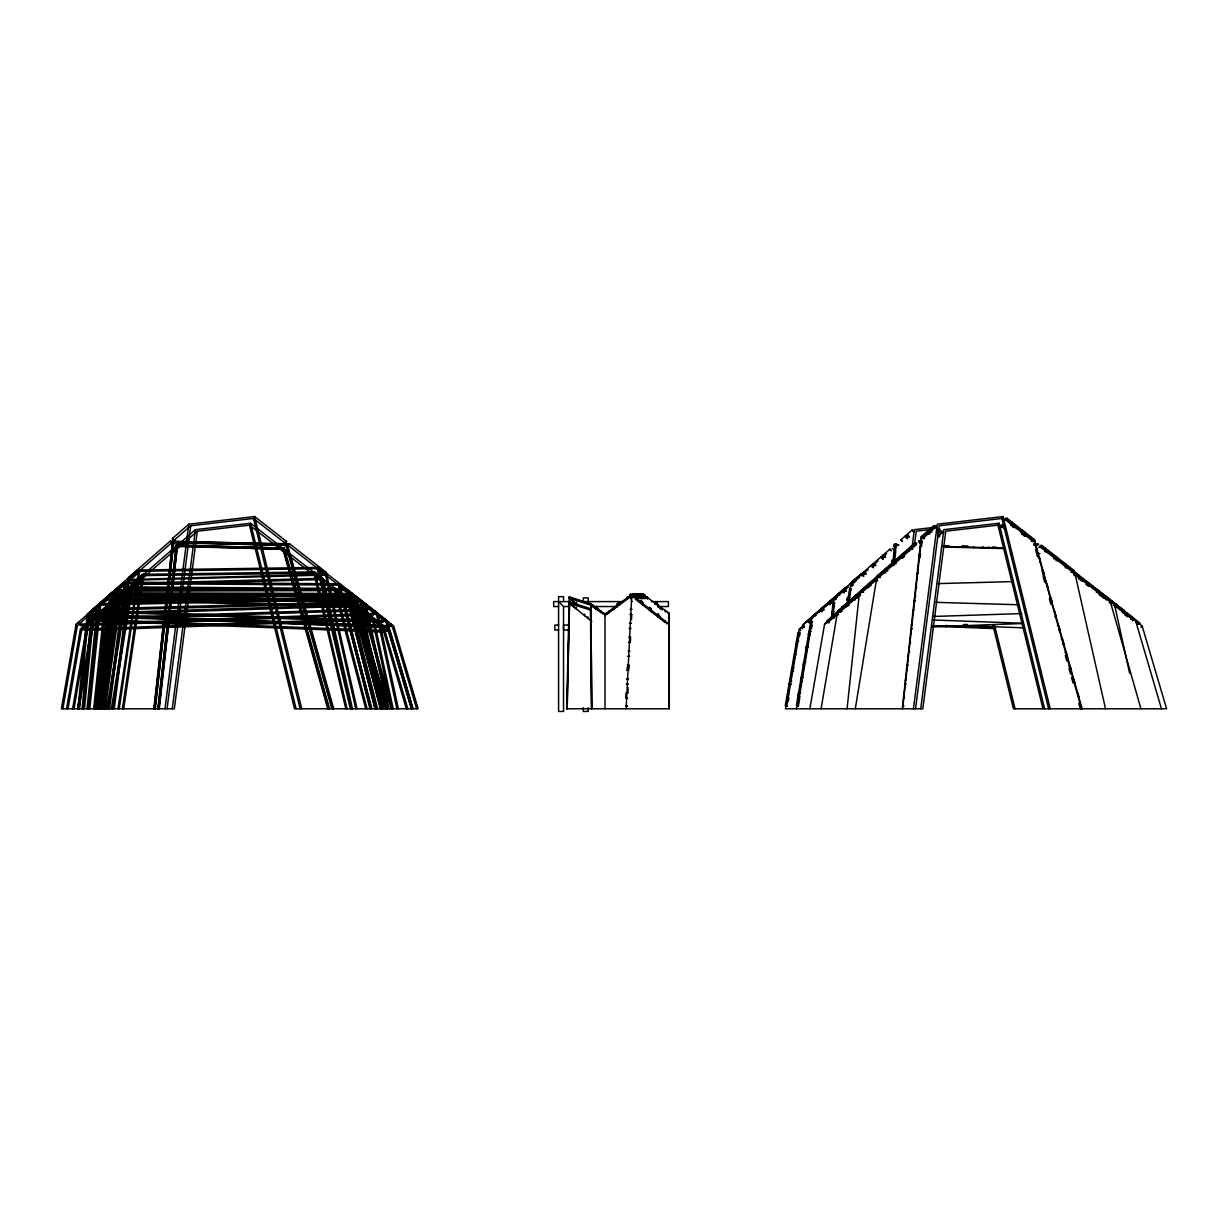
<?xml version="1.0" encoding="UTF-8"?>
<svg xmlns="http://www.w3.org/2000/svg" width="1228" height="1228" viewBox="0 0 1228 1228"><rect width="100%" height="100%" fill="white"/><g stroke="black" fill="none" stroke-linecap="round" stroke-linejoin="round"><path stroke-width="1.5" d="M602.979 614.154L602.979 612.665L605.005 614.292L607.046 612.665L607.046 614.169M1096.282 589.578L1096.282 588.657L1094.793 588.719M1104.033 595.611L1104.049 594.705L1102.544 594.751M1045.811 549.545L1045.811 548.517L1044.092 548.563M669.153 619.848L669.183 618.405M641.476 594.567L643.426 594.766L669.26 613.309L669.229 614.767L667.034 611.713M669.153 630.471L669.183 629.104M669.229 625.697L669.26 624.331L631.468 594.659L605.005 614.184L605.005 708.786M1039.609 562.209L1040.699 561.841M1055.988 615.688L1054.99 616.763M1059.825 629.335L1058.843 630.409M1063.786 643.595L1062.343 638.483L1061.253 638.928M1066.549 657.594L1067.639 657.318M1075.221 683.889L1073.901 679.406L1072.796 679.851M567.06 708.786L569.546 601.981L590.453 608.627L591.328 708.786M567.183 708.786L569.546 601.981L571.312 603.409L571.312 605.005M946.773 625.328L946.266 626.74L946.757 625.497M986.851 627.754L986.913 626.142M990.535 627.001L990.029 628.429M631.438 601.505L631.622 597.683L629.58 596.025L629.504 597.576M628.03 670.334L627.094 670.196L627.262 666.712M626.111 708.786L631.453 601.321L632.374 601.459M626.894 692.991L627.846 692.945L628.107 687.711M629.058 668.554L629.227 665.069L627.354 664.977M628.475 642.321L630.348 642.413L630.609 637.178L628.736 637.086M631.468 619.756L631.729 614.537L629.857 614.43M633.663 597.76L633.74 596.44L631.606 597.929M912.634 614.829L912.619 613.923M908.029 655.537L908.06 656.458M914.139 600.047L915.29 601.106M918.744 559.323L918.728 558.418M1103.435 595.672L1102.13 594.935M943.488 545.785L943.396 546.951L1002.892 548.578M973.528 547.734L973.604 546.567M982.937 547.98L983.014 546.813M988.586 548.118L988.663 546.967M855.855 581.289L855.947 580.184L852.815 583.945L850.39 584.958L852.14 586.201M313.938 573.338L345.789 708.786M314.951 572.187L347.094 708.786M317.515 569.347L350.318 708.786M351.607 708.786L318.528 568.211M590.453 608.627L590.33 610.024L569.639 603.439L591.804 621.475M601.075 612.772L601.075 611.206L590.868 603.7L591.789 708.786L590.868 603.7L569.255 596.823L566.645 708.786L669.26 708.786L669.26 613.309M851.894 581.688L861.703 574.151L851.894 581.688L849.991 588.657M853.874 581.995L853.982 580.89M854.98 582.041L855.072 580.951M856.361 578.818L856.453 577.713M857.021 578.25L857.113 577.145L859.431 577.16M858.218 578.204L858.326 577.099M860.598 574.105L860.49 575.211L861.595 575.257M172.688 541.563L286.615 543.697M173.701 542.745L286.416 545.339L332.512 708.786M329.564 708.786L284.251 548.149L176.325 544.894L158.136 708.786M328.398 708.786L283.392 549.284L177.354 546.046L159.287 708.786M893.186 563.744L895.243 544.925L898.942 544.986M77.978 708.786L87.219 614.169L124.135 582.195L340.002 583.807M79.436 708.786L88.523 615.658L139.178 571.281L317.423 568.687L392.561 627.308L416.63 708.786M83.043 708.786L91.778 619.403L143.599 574.351M84.502 708.786L93.082 620.892L145.364 575.579M844.542 606.448L844.68 605.005L846.123 605.066M853.26 598.85L853.399 597.407M82.046 708.786L91.87 610.04L137.413 570.053L318.866 567.413L377.733 613.156L398.379 708.786M83.473 708.786L93.144 611.59M87.034 708.786L96.337 615.274M88.462 708.786L97.626 616.671M842.024 608.904L842.101 607.185L859.093 592.356L860.552 592.403M851.418 601.966L851.403 599.464L852.785 599.51M859.093 592.356L858.94 593.815L847.627 603.685M921.031 540.704L921.123 539.859L920.816 542.177M88.232 708.786L99.222 603.7L356.258 596.823L387.234 708.786M89.782 708.786L100.619 605.112L355.26 598.297L385.822 708.786M93.666 708.786L104.134 608.627L352.743 601.981L382.307 708.786M95.216 708.786L105.531 610.024L351.745 603.439L380.895 708.786M98.608 708.786L110.919 593.17M99.959 708.786L112.086 594.92M103.336 708.786L115.079 598.619M104.687 708.786L116.292 599.801M834.38 603.04L833.106 615.059L832.062 614.936L831.77 611.882L833.981 611.682M831.417 618.144L833.044 602.902L834.886 603.101M833.551 602.963L834.012 598.619L835.823 595.902L836.867 596.133L847.443 586.892M832.446 616.333L833.873 602.994M847.074 708.786L859.385 593.17L877.636 577.237M881.904 573.507L882.072 571.972L860.69 590.637L860.521 592.172L863.591 592.264L862.056 592.218L862.225 590.683M862.056 592.218L875.963 580.092L876.562 576.792L878.097 576.838M153.822 708.786L172.764 540.811M154.958 708.786L173.762 541.978M157.813 708.786L176.325 544.894M158.965 708.786L177.354 546.046M892.848 562.716L894.767 545.324L896.333 544.986L896.21 546.138L895.181 544.956L895.304 543.82L896.455 543.851L895.995 546.306L893.708 546.245L893.892 545.063L896.179 545.125M912.588 614.292L912.895 611.314M918.728 558.725L919.296 554.196L920.478 554.196L920.094 557.665M902.288 708.786L920.647 542.07L921.66 543.236L921.307 546.46L920.186 546.322M154.145 708.786L173.087 537.941M155.296 708.786L173.962 540.381L190.708 525.768L253.459 518.462L285.249 543.19L331.852 708.786M892.388 560.06L892.081 562.838L892.403 560.075L894.751 559.861M894.905 546.23L895.304 543.82M894.537 561.979L895.795 550.62L894.629 550.482M919.526 542.285L921.814 542.362L919.526 542.285L919.649 541.149L921.23 540.811L922.167 542.745M919.879 541.978L920.002 540.842M921.092 538.355L921.276 536.575L933.787 525.661L935.567 525.707L935.368 527.487L922.873 538.401L924.653 538.463L921.092 538.355L933.587 527.441L933.787 525.661M902.611 708.786L921.553 537.941M922.873 538.401L923.057 536.621L921.276 536.575M928.276 532.077L928.076 533.842L929.857 533.888L930.287 528.715L932.083 528.761M937.977 530.818L939.988 530.649L937.977 530.818L938.177 529.038M937.747 536.605L937.946 534.84L939.727 534.871L939.527 536.651L937.747 536.605L941.953 532.937L942.152 531.156L937.716 531.049L937.501 532.829L943.733 532.983L941.953 532.937M939.758 530.864L939.957 529.084M921.507 545.201L921.721 546.03M108.233 708.786L124.197 584.912L122.739 583.423M109.568 708.786L125.363 586.293L124.596 584.635M112.93 708.786L128.311 589.379L127.558 587.721M114.265 708.786L129.493 590.607L128.74 588.949M164.966 708.786L188.82 524.202L254.595 516.558L286.769 541.579L285.602 543.666M167.054 708.786L190.708 525.768M172.258 708.786L195.405 529.667L250.604 523.235L323.332 579.739M283.499 551.618L249.468 525.154L197.294 531.217L174.345 708.786L61.4 708.786L76.105 624.162M912.158 546.629L914.353 529.667L933.387 527.441M914.522 544.434L916.241 531.217L931.146 529.483M913.432 708.786L937.286 524.202L1003.061 516.558L1050.216 708.786M915.52 708.786L939.174 525.768L1001.925 518.462L1003.061 516.558M920.724 708.786L943.871 529.667L999.07 523.235L1044.583 708.786M96.521 708.786L111.594 595.933L110.32 594.26M97.948 708.786L112.838 597.361L111.564 595.703M101.54 708.786L115.939 600.891L114.496 599.418M102.968 708.786L117.182 602.303L114.665 599.279M94.326 708.786L109.43 597.683M95.769 708.786L110.673 599.233L108.018 596.025M99.391 708.786L113.836 602.595M100.834 708.786L115.094 603.93L112.469 601.106M99.054 708.786L115.248 592.571L113.79 590.914M100.466 708.786L116.43 594.152L115.371 592.663M103.966 708.786L119.515 597.176L118.456 595.687M105.378 708.786L120.743 598.389L119.684 596.9M1112.798 602.564L1111.463 601.827M917.485 569.685L917.792 567.996M911.376 625.19L911.683 623.502M906.786 666.819L906.525 670.334M905.266 680.696L905.573 679.007M117.965 708.786L138.641 572.002L137.06 570.36M119.223 708.786L139.516 571.91M122.401 708.786L142.294 574.55M123.675 708.786L143.415 575.61L313.693 573.138L321.997 579.601L351.162 708.786M106.821 708.786L128.326 577.713L170.308 541.072L172.135 542.515L288.012 545.385L325.405 574.458L355.736 708.786M108.11 708.786L129.278 579.769L172.104 542.392M111.334 708.786L131.872 583.653L142.509 574.366L314.552 571.88L323.056 578.495L352.467 708.786M112.623 708.786L132.992 584.712L143.415 575.61M848.579 597.284L848.011 600.722L847.136 600.139L847.566 597.56L849.837 597.483M847.197 603.731L849.669 588.611L851.25 588.857M848.441 601.996L850.62 588.765M850.927 588.811L848.947 600.876L847.78 600.692M855.287 708.786L876.792 577.713M876.807 579.631L877.007 578.449M877.13 577.421L877.406 575.732L914.952 542.96L916.656 542.914L916.38 544.603L878.834 577.375L880.537 577.344L877.13 577.421L914.676 544.649L914.952 542.96M878.834 577.375L879.11 575.686L877.406 575.732M884.329 571.127L884.053 572.816L885.756 572.77M892.679 563.852L892.403 565.54L894.107 565.494M901.014 556.56L900.738 558.249L902.442 558.203L904.529 556.391L902.826 556.438M909.088 550.973L909.365 549.284M911.452 547.458L911.176 549.146L912.88 549.1M799.735 698.133L798.384 706.1L796.389 705.762L810.68 621.598L812.66 621.936M72.621 708.786L88.892 612.956M74.033 708.786L90.043 614.476M77.564 708.786L92.99 617.914L128.495 586.892L335.781 588.427L383.443 625.727L407.819 708.786M78.976 708.786L94.203 619.142L129.569 588.227L334.952 589.747L357.026 606.908L386.175 708.786M800.011 696.537L797.954 695.693L798.446 692.822L800.656 692.715M802.605 681.233L800.564 680.389L801.04 677.518M804.586 665.822L803.158 665.085L803.634 662.23L805.844 662.107M807.18 650.518L805.752 649.796L806.243 646.926L808.438 646.803M811.048 631.499L808.838 631.622L808.346 634.492L810.388 635.336M796.511 708.786L797.018 705.87M806.642 649.121L807.072 646.573M809.237 633.817L809.666 631.269M811.294 621.706L811.938 617.914L814.64 614.414L815.622 614.706L822.668 608.535M797.141 705.885L811.432 621.736M797.77 705.993L812.046 621.828M811.585 628.322L812.122 625.129M821.087 708.786L837.358 612.956L838.509 614.476M839 612.051L839.231 610.715L859.8 592.756L856.837 596.486M840.336 611.759L840.643 609.963L839.2 610.086L838.954 611.575L841.947 611.467L840.443 611.529L841.073 608.674M846.338 603.854L845.585 607.046L849.131 605.204L847.642 605.25M788.284 701.111L788.852 697.78L786.78 696.997L787.946 697.627M62.874 708.786L77.333 625.605M66.527 708.786L80.388 629.104L128.863 586.892M68 708.786L81.616 630.471L115.248 601.121L348.89 601.213M786.718 705.977L799.443 632.727M799.566 636.181L800.149 632.85L798.016 632.481L785.291 705.732L787.424 706.1M809.866 708.786L824.571 624.162L861.949 591.497M826.49 622.627L826.705 621.061L855.885 595.549M835.117 616.21L835.378 613.493M853.168 599.341L853.429 597.898M855.164 597.468L855.425 595.994L856.914 595.933M595.948 607.722L596.133 606.724L597.422 608.75L595.948 607.66L595.948 609.103M842.009 608.321L842.27 607.108L843.713 607.169M854.642 597.238L854.964 595.948L856.423 596.01M928.322 531.632L928.736 530.082M616.625 605.849L617.009 604.437L619.311 602.733L619.695 603.531M641.093 600.768L640.832 603.439M651.423 611.759L651.162 608.627L649.566 607.384L649.305 610.101M659.927 616.809L658.054 614.031L657.778 616.763M642.95 603.669L640.924 600.768L642.797 603.316M640.663 601.689C641.4 599.279 644.055 603.823 642.95 605.112M649.228 608.413L649.566 607.384M658.054 614.031L657.794 615.136L659.896 616.978M884.39 570.713L884.866 569.224L886.57 569.178M892.741 563.422L893.216 561.933M901.091 556.146L901.552 554.657M909.426 548.855L909.902 547.366M845.647 605.158L846.077 603.792M854.55 596.685L853.798 599.878L855.302 599.817M833.843 614.829L833.06 618.006L834.564 617.945M841.594 608.996L842.04 607.676L843.544 607.614L842.162 607.522M335.612 590.254L335.029 591.789L365.714 708.786M336.702 589.133L336.119 590.668L367.08 708.786M339.404 586.324L338.821 587.859L370.518 708.786M339.895 586.738L340.478 585.203M1073.871 574.458L1074.7 572.355L1105.507 708.786M654.8 602.626L655.169 601.766L657.394 603.378L658.254 607.062M343.18 596.67L342.213 598.435L369.95 708.786M344.285 595.319L343.318 597.084L371.393 708.786M374.97 708.786L346.05 593.723L347.017 591.957M348.107 590.607L347.14 592.372L376.397 708.786M275.655 548.532L276.837 546.429M277.866 547.442L279.048 545.355M283.392 544.756L284.558 542.653M316.548 580.184L317.73 578.127M318.39 578.849L319.572 576.807M322.979 575.548L324.161 573.491M325.988 572.171L324.821 574.213L129.846 579.493L128.556 577.513M1042.986 708.786L997.934 525.154L999.07 523.235M1113.305 605.542L1114.379 603.946L1113.719 602.702M348.921 601.045L347.8 602.641L375.123 708.786M380.266 708.786L351.791 598.174L354.155 594.828M352.927 596.915L354.048 595.319M349.627 604.775L351.976 601.505M381.325 708.786L353.48 599.494L354.708 597.744M355.813 596.24L354.57 597.99L382.798 708.786M352.543 607.2L353.802 605.404M353.956 605.895L355.23 604.099M357.486 602.641L358.76 600.83M360.172 599.525L358.914 601.336L113.252 594.076L111.948 592.28M1132.477 620.769L1133.459 619.388M357.271 610.853L359.819 607.691M91.732 613.294L93.174 614.568L361.753 605.834L362.997 604.099M361.753 605.834L364.271 602.672M369.137 620.048L371.608 616.84M373.312 614.844L375.783 611.636L373.297 614.844L80.664 625.528L78.085 622.565M351.791 598.174L353.111 596.424M348.092 603.762L350.471 600.415M341.154 584.697L339.818 586.447L371.9 708.786M338.882 588.151L340.217 586.401M336.564 592.403L337.9 590.637M335.628 594.091L336.963 592.341M1035.127 543.743L1034.191 544.802L1035.081 543.697L1034.268 544.864L1036.002 545.309M1034.39 545.554L1035.05 543.666M378.577 627.063L381.048 624.008M385.116 619.204L383.796 620.861L94.771 610.347L96.152 611.805L382.645 622.243L383.95 620.57M371.792 616.916L370.488 618.559L83.657 629.028M370.672 618.405L369.367 620.048L84.839 630.44L82.245 627.477M351.929 601.321L349.504 604.299L376.136 708.786M353.48 599.51L355.89 596.547M390.059 625.758L391.379 624.146L390.043 625.758L90.273 614.292L88.938 612.665L91.578 615.781L388.969 627.17L390.289 625.543L388.969 627.17M385.147 632.067L387.557 629.043L385.162 632.067L96.137 621.015L93.497 617.899L96.152 621.015M346.05 593.738L348.445 590.683M342.32 598.803L344.715 595.764M1132.416 620.57L1133.582 619.204M1111.463 604.099L1112.737 602.672M383.627 620.861L384.993 619.388M382.629 622.243L384.011 620.769M381.509 624.223L380.143 625.697L99.161 615.474M380.511 625.605L379.145 627.078L100.374 616.932L97.795 614M318.405 569.792L319.879 568.196M317.515 571.511L319.004 569.915M315.32 575.809L316.793 574.213M314.429 577.528L315.918 575.932M287.567 545.278L289.194 543.559L326.234 572.355L357.041 708.786M287.045 547.627L288.687 545.907M285.771 553.506L287.398 551.786M285.249 555.87L286.876 554.135M1036.033 545.278L1037.66 543.559M1074.162 575.717L1075.206 574.597M1109.268 602.963L1110.342 601.843L1108.209 600.185M362.736 604.406L364.102 603.055M360.633 608.044L359.267 609.395L95.845 617.96L94.387 616.686M359.635 609.456L358.269 610.823L96.905 619.326L95.462 618.052M188.82 524.202L172.196 538.724L173.424 540.842M76.075 624.331L112.024 592.817L352.467 593.508M88.784 613.586L124.795 582.21M127.958 579.969L139.363 570.022M77.318 625.697L125.486 583.546L338.575 585.111M89.982 614.814L125.855 583.546M129.078 581.028L140.268 571.266M131.657 584.912L177.001 545.355M176.126 546.491L195.405 529.667M81.585 630.639L130.214 588.227M132.609 586.969L178.95 546.537M177.001 548.931L197.294 531.217M893.892 545.063L894.69 545.14M804.048 627.431L802.575 625.052L845.263 587.659L846.307 587.89M804.325 627.324L802.79 624.914L889.87 549.208L890.837 549.806M893.708 546.245L896.056 546.26M902.457 541.655L900.861 539.829L912.082 530.051L913.11 530.742M825.492 606.079L832.553 599.909M896.455 543.851L894.951 544.142M811.877 618.252L815.883 614.767L815.576 613.754L816.543 614.184M822.131 611.82L820.473 610.746L832.415 600.308L831.463 599.878L831.755 600.891M845.232 589.148L847.811 586.892M833.935 599.31L838.233 595.565L837.864 594.505L838.862 595.027M844.434 592.924L842.684 591.681L844.127 590.422L846.368 591.251M844.373 590.207L848.502 586.6M859.631 577.037L856.791 579.509L855.824 578.925L856.284 579.969M863.791 576.3L862.148 574.842L868.135 569.608M873.522 567.812L871.88 566.354L878.066 560.935M883.239 559.323L881.597 557.865L886.585 553.521M907.676 538.693L905.85 537.081L907.968 535.239L908.505 536.36L906.648 537.987L906.095 536.866M846.061 605.112L837.435 612.649L837.573 611.206L867.95 585.004L869.455 584.942M824.541 624.331L826.981 622.197M839.476 611.636L837.25 613.586L838.448 614.814M837.588 614.061L827.933 622.489L829.422 622.442L826.444 622.535M840.443 611.529L860.782 593.784M633.878 593.953L632.021 595.396M636.549 595.411L634.446 593.953L632.558 595.396M635.275 593.953L633.249 595.396L632.082 594.659M634.139 595.196L634.815 594.659L633.74 593.938L631.852 595.396M635.981 593.968L634.139 595.411M635.551 595.212L637.255 595.411M635.582 597.161L637.378 597.33L636.304 596.608M639.067 595.242L639.742 594.705L637.946 594.536M640.448 594.705L638.606 596.148M637.793 597.176L640.095 597.898L641.185 596.654L640.509 597.192M638.468 597.176L639.42 597.345L637.639 598.604M641.645 594.567L642.321 594.014L629.764 594.674L632.082 596.102L633.986 594.644L632.313 594.475M642.121 594.751L639.834 596.163M639.159 597.192L639.834 596.639L638.99 597.192M642.351 594.567L643.979 594.736L643.288 595.273M639.834 597.192L642.812 597.376L641.876 596.654L640.602 597.898L641.323 597.361M639.02 596.639L639.972 597.345M643.272 594.736L641.952 596.179M641.185 597.207L643.487 597.929L644.593 596.685L646.22 597.944L646.895 597.407L645.821 596.701L645.099 597.238L646.22 597.944M643.994 595.288L644.685 594.736L642.873 594.567L643.595 594.03M641.876 597.207L643.365 597.376M640.341 597.192L642.137 597.361L641.062 596.654M642.551 597.222L645.099 597.238M643.226 597.222L643.917 596.685L643.058 597.222M642.812 597.929L643.503 597.376L641.707 597.207M644.593 597.238C646.342 595.473 642.904 599.187 644.731 597.391M646.634 596.701C644.516 599.709 646.097 595.38 647.57 597.422L645.145 596.685M628.061 597.913L627.385 597.376L629.181 597.192L628.444 596.654M628.997 596.67L628.061 597.391L629.857 597.207L629.12 596.67M631.637 594.659L630.701 595.38L631.637 596.102L630.701 593.953M628.874 597.391L630.532 597.207L629.81 596.67M631.146 595.38L633.172 593.938L635.137 595.396M631.038 596.685L630.225 597.407M632.788 596.102L635.858 593.968L636.933 594.674L635.076 596.117M630.348 598.635L631.299 597.913M634.661 595.411L636.687 593.968L638.836 595.426M634.201 596.117L636.089 594.674M635.613 596.133L637.501 594.674L635.828 594.505M636.319 596.133L638.806 593.984L640.955 595.442M637.716 596.148L639.619 594.705M635.597 598.589L637.255 597.33M639.128 596.163L641.031 594.705M636.273 598.589L638.053 597.33L636.257 597.161L637.378 597.867L638.468 596.639M642.321 594.045L629.764 594.674M636.948 598.604L638.606 597.33M640.54 596.163C642.075 593.231 645.79 597.023 641.492 594.014L640.77 594.552M641.246 596.179L643.134 594.736M638.99 598.619L640.648 597.361M642.658 596.194L644.685 594.736M640.356 598.635L642.014 597.361M641.2 598.635L642.689 597.376M641.707 598.65L642.643 597.913M642.566 598.65L644.055 597.391M643.748 598.665L645.406 597.391M645.114 598.665L646.772 597.407M634.431 594.505L636.227 594.674M636.534 594.521L638.345 594.69L637.025 596.133M637.24 594.521L640.064 595.442M638.652 594.536L641.476 595.442M639.358 594.536L642.183 595.457M640.064 594.552L641.86 594.72L641.001 595.258M637.67 596.624L636.948 597.161L637.885 597.882L638.744 597.345L637.378 597.33M639.588 595.242L640.924 593.999L641.722 594.72M642.167 594.567L643.027 594.03L643.119 595.273M640.509 596.654L640.095 597.345M642.382 597.207L644.854 597.944M646.895 597.959L647.57 597.422M612.833 609.886L615.443 607.967M608.95 612.711L627.646 598.85M606.325 614.706L608.95 612.757L608.95 611.222M358.515 601.321L359.973 600.354M359.144 601.689L357.686 602.641L114.68 595.473L113.268 594.521M357.087 604.99L355.629 605.941L117.228 598.911L115.816 597.959M356.258 606.31L354.8 607.277L118.241 600.292L116.829 599.341M810.096 631.346L808.838 631.622M807.502 646.649L806.243 646.926M804.908 661.938L803.634 662.23M832.937 611.559L831.77 611.882M797.786 641.016L796.481 641.216L798.691 641.169M1036.478 545.385L1038.642 544.311L1035.066 544.219M324.299 574.228L325.65 573.752M324.837 575.042L129.892 580.322M322.795 578.281L132.117 583.438M321.966 579.585L133.008 584.697M1038.167 557.098L1039.256 556.729M1043.109 570.36L1042.004 570.728L1043.447 575.84M1057.4 625.282L1058.874 625.773M1062.696 644.04L1063.786 643.672M1065.09 652.575L1066.196 652.206L1067.285 655.614M1068.943 666.205L1070.048 665.837L1071.491 670.872M997.934 525.154L945.76 531.217L922.811 708.786L785.475 708.786L799.321 629.104L803.081 625.912L804.033 626.326M854.473 581.228L853.629 580.184L855.947 580.184M630.117 609.211L631.99 609.303M630.793 614.583L631.729 614.537M629.427 623.149L631.299 623.241M629.166 628.383L631.038 628.475M628.721 656.212L627.784 656.259L629.657 656.351M627.094 670.196L628.966 670.288M627.6 678.869L626.664 678.915L628.536 679.007L627.585 679.053M626.403 684.134L628.275 684.226L627.339 684.288M1072.643 572.125L1040.546 547.181L1038.842 547.243L1042.25 547.12L1074.362 572.079L1070.939 572.171L1072.643 572.125L1072.274 570.467M374.509 613.355L79.406 624.131L78.024 622.489M853.276 599.111L851.787 599.172L851.848 600.047M850.252 600.507L851.741 600.446M850.129 600.768L851.587 600.722M1107.38 598.512L1108.869 598.466L1108.869 599.371M1113.52 603.424L1114.978 603.378L1115.546 604.698M836.345 614.031L834.933 614.952M833.444 615.335L834.902 615.289M1122.484 610.393L1123.942 610.347L1071.983 569.823M963.289 624.576L967.127 624.438M932.681 626.433L953.742 625.666M963.32 625.313L967.157 625.175M932.605 626.802L1022.356 623.532M362.997 604.406L91.87 613.217L90.488 611.559M865.817 588.12L864.312 588.181L864.374 589.056M862.777 589.517L864.266 589.471M1091.508 586.17L1092.997 586.124L1093.319 587.583M855.993 596.087L857.344 596.04M854.442 597.437L855.809 597.391M1096.236 589.839L1097.74 589.793L1098.216 591.082M855.855 598.082L857.344 598.036M1098.108 591.804L1099.459 591.758L1133.229 618.129L1131.786 618.068M849.377 602.472L847.888 602.518L847.949 603.393M847.765 603.27L849.116 603.224M1102.621 596.025L1105.492 595.826M1103.742 596.194L1105.108 596.148M839.231 610.715L840.581 610.669M933.126 616.471L1021.819 613.586M1074.362 572.079L1073.978 570.421L1041.881 545.462L1040.162 545.508L1040.546 547.181M904.821 553.245L903.117 553.291L903.179 554.319M1044.567 551.679L1046.271 551.633L1045.903 549.96M1038.213 553.613L1039.916 553.567M1053.271 555.685L1054.975 555.639L1055.451 558.755L1053.731 558.801M896.486 560.521L894.767 560.567L894.475 563.713L896.194 563.667M1054.99 557.036L1056.694 556.99L1057.277 558.464M1056.034 560.597L1057.738 560.551L1057.369 558.878M1062.435 562.823L1064.154 562.777L1064.615 565.893M888.136 567.812L886.432 567.858L886.14 571.005L887.844 570.959M1064.169 564.159L1065.873 564.112L1066.441 565.586L1066.917 567.674L1065.198 567.72M1073.333 573.138L1074.792 574.274M937.962 583.607L1013.315 581.581M830.42 601.49L829.575 602.518M821.946 608.888L821.102 609.917M841.149 592.111L840.244 593.17M115.079 589.793L346.465 589.148L387.173 620.8L412.992 708.786L389.829 630.808L313.8 571.88M116.537 591.19L345.329 590.545M119.653 594.644L342.597 594.014M120.682 596.04L341.568 595.411L382.353 627.032L406.345 708.786M109.584 594.659L353.91 594.766M110.95 596.087L352.728 596.194M114.097 599.678L349.934 599.786L348.936 601.367L376.597 708.786M569.946 601.597L553.644 601.597L553.644 606.54L558.586 606.54M583.208 601.597L622.964 601.597M651.377 601.597L668.416 601.597L668.416 606.54L658.883 606.54M563.529 606.54L563.529 711.442L558.586 711.442L558.586 601.597L563.529 606.54L569.255 606.54M594.045 606.54L616.932 606.54M558.586 625.067L554.872 625.067L554.872 630.01L558.586 630.01M569.117 625.067L563.529 625.067L563.529 630.01L569.086 630.01M113.237 594.245L351.177 594.92M116.338 597.806L348.384 598.466M117.581 599.218L347.432 599.878M635.843 595.396L635.076 594.69M631.53 596.087L631.468 594.659L631.652 596.087M630.363 596.67L629.55 597.407M636.257 597.161L638.744 597.882M627.385 597.376L628.245 597.913M640.095 597.898L638.345 596.624M1034.774 544.219L1036.877 544.188L1037.199 545.339L1034.268 544.864M286.308 544.219L287.291 544.219L333.694 708.786M285.433 545.324L286.416 545.339M284.205 548.118L175.834 545.324M283.33 549.223L176.863 546.475M1005.686 519.997L1003.844 519.966L1007.543 520.043L1034.989 541.379L1034.498 539.599L1007.052 518.262L1005.195 518.216L1005.686 519.997L1033.132 541.333L1031.29 541.318L1034.989 541.379M1005.732 529.805L1001.695 526.674L999.853 526.659L1003.552 526.735M1108.807 600.645L1108.239 598.021L1106.643 597.975L1107.073 599.51L1105.476 599.479L1110.219 599.51L1110.68 600.784M1010.03 521.977L1011.887 522.023M1014.666 525.231L1013.944 523.619L1010.199 523.496L1013.438 527.426L1015.295 527.472L1014.788 525.676M1003.061 524.939L1001.204 524.893L1001.695 526.674M1010.69 525.292L1012.547 525.338L1012.056 523.542M933.587 527.441L937.148 527.533L935.368 527.487M1021.005 530.511L1022.863 530.557L1022.909 531.632M930.363 530.266L932.144 530.312M1025.641 533.766L1024.919 532.154L1021.174 532.031L1021.681 533.827L1023.538 533.873L1023.031 532.077M930.164 532.031L931.945 532.077M1021.681 533.827L1024.413 535.961L1026.27 536.007L1025.779 534.211M1034.498 539.599L1032.641 539.553L1033.132 541.333M1034.083 543.605L1036.877 544.188M919.649 541.149L922.151 541.026M1034.16 543.881L1035.45 543.989M962.077 545.831L967.741 545.969M941.815 546.445L1004.304 548.026M945.36 545.846L949.137 545.938M992.424 547.059L996.2 547.166M894.659 546.168L895.672 547.35L894.767 545.324L898.098 545.401M170.155 541.195L290.176 544.311M1133.644 619.526L1133.275 617.822L1130.635 619.204L1133.705 619.296M1139.569 622.796L1136.959 624.162L1139.998 624.269L1139.569 622.811L1100.288 592.172L1098.753 592.111M1077.063 574.965L1078.675 575.026L1079.872 578.357L1078.276 578.311L1082.16 581.335M1075.682 576.3L1077.294 576.346L1076.726 573.507L1075.114 573.461L1075.129 574.366M1085.475 581.519L1087.087 581.565L1087.655 584.405L1086.043 584.359L1088.637 586.37M875.963 580.092L877.498 580.123M1095.852 589.578L1097.448 589.624L1098.016 592.464L1096.404 592.418M869.531 584.313L867.996 584.267L867.613 585.633L867.413 587.552L868.948 587.598M1097.786 591.082L1099.398 591.129L1100.058 592.541M869.547 585.679L871.082 585.725M1100.61 594.475L1098.999 594.429L1104.187 598.466M935.429 602.319L1019.332 604.79M825.032 605.511L826.076 605.542M1102.959 595.396L1104.525 596.332M1108.961 600.338L1110.972 601.628M857.697 594.889L856.238 594.843L856.346 595.749M1115.377 605.312L1116.881 606.218M1114.886 605.803L1116.421 605.849M1115.316 607.277L1116.851 607.338L1115.699 604.145L1114.149 604.099L1114.778 605.435M849.438 600.768L850.912 600.83M849.684 600.952L851.065 600.999M1123.574 611.421L1125.124 611.483L1126.276 614.66L1124.741 614.599L1127.688 616.901M848.164 601.889L849.638 601.935M1124.741 612.603L1126.751 613.893M1122.377 612.772L1123.927 612.833L1123.344 610.101L1121.809 610.04L1121.839 610.93M842.101 607.185L843.559 607.231M933.633 620.017L1022.602 623.256M1106.566 598.266L1108.086 598.312L1108.516 599.786M1110.158 601.06L1111.678 601.121M1119.276 608.152L1121.072 609.257M1120.995 609.487L1122.714 609.702L1123.328 611.007M848.057 602.073L849.5 602.119M1128.409 615.243L1130.067 616.256M1130.113 616.579L1131.709 616.686L1132.323 618.006L1131.633 616.64M844.603 606.386L843.16 606.34L843.206 607.292M963.274 625.543L1022.602 627.815M963.182 625.958L994.189 627.14M937.547 625.697L994.833 627.892M931.791 626.188L994.803 628.613M94.832 619.511L386.237 630.67M822.898 608.443L821.21 608.934L821.517 609.978M852.907 582.839L851.802 582.793L852.8 583.945L853.706 580.89M917.224 573.2L918.375 573.276M915.689 587.076L916.855 587.153M914.737 595.749L915.888 595.826M913.202 609.625L914.369 609.702M911.115 628.705L912.266 628.782M909.58 642.582L910.731 642.658M908.628 651.254L909.779 651.331M907.093 665.131L908.26 665.208M905.005 684.211L906.157 684.272M903.47 698.087L904.622 698.149M903.762 705.962L902.611 705.885L903.731 706.039M824.74 606.617L824.341 607.031M816.083 613.263L817.034 613.34M809.329 620.063L808.377 619.986L808.623 620.984M831.863 602.073L829.698 601.444L832.154 603.071M823.85 609.073L821.685 608.428L824.141 610.07M629.411 642.275L630.348 642.413M629.918 651.116L628.045 651.024L628.966 651.178M627.846 692.945L625.973 692.853L625.712 698.087L627.585 698.179M847.566 597.56L847.136 600.139M801.684 677.135L803.25 677.411M830.803 601.566L829.852 601.413L830.174 602.457M823.328 607.108L824.28 607.277M797.417 644.378L796.036 643.718M796.373 654.493L794.854 654.662M794.194 657.548L795.099 657.701M794.071 667.817L792.536 667.971M793.488 671.148L791.415 670.35L792.582 670.979M791.753 681.126L790.233 681.294M791.17 684.456L789.097 683.674L790.264 684.303M788.744 694.327L787.915 694.618M852.447 582.809L851.465 582.64L851.833 583.684M840.873 593.753L838.985 593.139L839.062 594.198M835.9 596.977L836.943 597.192M835.808 595.933L836.79 596.225M829.529 603.7L827.825 602.902L828.455 604.345M821.056 611.083L819.368 610.285L819.521 611.298M814.793 615.428L815.76 615.704M852.432 583.853L851.065 583.438L853.322 585.111M129.001 579.063L130.368 579.478M571.02 599.786L571.02 598.266L569.255 596.823L569.347 598.297L590.745 605.112M831.847 599.556L832.86 599.939M818.001 611.651L818.999 612.035M830.496 601.904L829.545 601.52L829.79 602.518M802.575 625.052L803.542 625.436M802.836 626.05L803.787 626.433M811.201 620.063L809.037 619.465L811.493 621.076M809.16 621.859L807.502 620.8L809.436 622.857M802.79 624.914L803.741 625.328M830.358 602.273L829.345 601.827L829.652 602.871M813.75 615.443L814.747 615.888L813.765 615.443M844.603 589.701L843.636 589.271L843.943 590.269M839.875 595.073L837.726 594.444L838.018 595.442M829.852 603.823L828.194 602.748L830.159 604.821M834.825 597.069L835.823 597.529M819.506 611.774L818.493 611.314L818.815 612.373M851.771 585.142L850.022 583.899L850.39 584.958M845.985 590.192L843.743 589.363L844.127 590.422M844.05 591.865L842.301 590.622L842.684 591.681M918.621 541.195L921.507 544.603L918.774 541.072L920.601 542.515M891.298 550.85L889.87 549.208M885.219 556.146L882.963 555.225L885.68 557.19M882.779 558.279L881.151 556.821L881.597 557.865M875.487 564.634L873.246 563.713L875.948 565.678M873.062 566.768L871.419 565.31L871.88 566.354M865.771 573.123L863.514 572.202L866.216 574.167M913.663 531.862L912.082 530.051M907.124 537.572L905.297 535.976L905.85 537.081M900.861 539.829L901.905 540.535M836.176 598.911L834.764 597.959L835.777 599.341M112.255 593.139L113.667 594.091M657.394 603.424L655.169 601.766M662.23 609.671L657.778 606.479L662.23 609.733M592.71 605.005L592.71 606.571L595.027 608.29M601.075 611.268L605.005 614.169L605.005 615.673M592.71 606.448L601.075 612.695M646.496 596.701L647.371 599.049M643.779 596.685L645.529 597.944M642.428 596.67L644.178 597.929M639.711 596.639L641.461 597.913M632.788 594.674L633.725 595.38M635.751 597.161L636.703 597.867M1073.932 572.54L1116.759 605.818M1126.245 613.309L1122.484 610.255L1123.958 610.209L1124.28 611.651M1111.217 601.812L1142.117 625.912L1166.6 708.786L1013.453 708.786L992.976 625.313M1073.395 573.322L1107.073 599.51M1114.502 605.496L1132.17 619.234M1135.624 621.982L1138.479 624.208M346.219 589.148L393.651 625.912L418.134 708.786L294.52 708.786L249.468 525.154M317.53 567.428L326.74 574.597M338.667 583.791L361.876 601.843M345.191 590.545L386.175 622.458M316.671 568.702L325.696 575.717M337.838 585.111L360.802 602.963M335.029 588.412L362.153 609.502M341.323 595.411L388.739 632.205L411.365 708.786M312.342 573.169L372.56 620.002L391.732 708.786M280.475 549.162L322.503 581.842M649.489 607.538L651.362 610.086M658.054 614.261L659.896 616.625M649.305 608.658L651.423 610.331M635.536 599.279L665.208 622.627L665.208 621.138M892.434 548.409L894.26 549.852M171.214 543.16L173.041 544.603M173.486 548.409L175.312 549.852M174.407 550.497L176.233 551.94M571.02 599.678L576.392 604.038L576.392 602.211M571.312 604.821L576.101 608.704M576.362 603.808L579.033 606.033M569.347 598.297L578.541 605.834M90.672 611.943L92.115 613.217M876.424 579.969L877.544 581.028M850.804 583.653L851.925 584.712M829.176 602.994L829.192 604.406L831.202 602.656L830.911 601.643M859.247 594.429L860.475 595.626M834.012 598.619L835.24 599.801M123.874 584.942L125.348 586.431M126.745 588.749L128.203 590.238M127.881 590.269L129.354 591.758M110.136 594.459L112.838 597.361M115.739 600.83L117.182 602.303M138.043 572.279L139.624 573.906M140.483 577.068L142.08 578.695M141.466 578.987L143.062 580.614M822.821 608.305L822.591 608.796M807.41 621.752L810.25 619.649L810.526 620.647L808.485 622.442L808.193 621.445M93.574 608.888L94.94 610.347M108.033 596.44L110.658 599.264M801.377 627.385L802.636 628.797M800.549 630.471L799.321 629.104L800.533 630.639M894.782 545.324L895.841 546.445L894.828 545.278M114.956 592.556L116.43 594.198M117.903 596.639L119.362 598.282M119.07 598.266L120.544 599.924M836.682 596.286L836.974 597.299M820.642 610.285L820.473 610.746M895.166 545.677L896.179 546.859M112.347 601.444L115.002 604.652M816.159 614.184L815.975 614.645M79.283 623.885L80.664 625.528M82.43 627.385L85.085 630.424M95.185 616.287L97.902 619.296M91.839 612.91L93.205 614.568M90.243 614.154L91.578 615.781M98.225 613.816L100.911 616.947M93.451 608.674L96.137 611.805M119.055 598.543L120.359 600.354M117.474 597.146L118.778 598.957M113.529 593.661L114.833 595.473M114.127 591.466L115.202 592.955M820.304 610.715L820.181 611.145M137.152 583.008L138.442 584.989M135.249 581.78L136.538 583.776M130.475 578.726L131.764 580.721M862.117 574.504L861.688 573.798L862.148 574.842M182.542 544.081L183.77 546.214M180.255 542.899L181.468 545.017M174.499 539.921L175.727 542.039M1077.862 693.267L1079.074 697.519M1089.681 584.482L1089.036 583.07L1087.425 583.024L1088.085 584.436M1113.397 602.457L1113.996 603.762M123.414 583.407L124.181 585.065M1118.309 606.525L1118.861 607.753M884.252 555.547L884.697 556.591L882.272 558.725L881.811 557.681M874.52 564.051L874.981 565.095L872.54 567.213L872.08 566.169M864.788 572.54L865.249 573.583L862.823 575.702L862.363 574.658M1047.53 549.852L1048.574 553.414M1117.434 605.128L1117.894 606.386M895.074 546.491L895.949 548.931M850.774 584.62L851.142 585.679M844.987 589.67L845.371 590.729L843.436 592.418L843.053 591.359M1135.639 620.8L1161.458 708.786M1125.846 613.186L1126.276 614.66M1105.63 596.654L1106.044 598.067M386.129 622.258L411.518 708.786M1035.373 543.697L1035.05 542.776L1082.16 708.786M822.898 608.643L823.19 609.641L821.179 611.39L820.887 610.393M1109.989 600.569L1140.935 708.786M1089.804 584.881L1090.234 586.416M361.523 600.569L392.469 708.786M360.602 602.257L391.072 708.786M358.115 605.788L387.572 708.786L364.839 605.542M1087.21 582.855L1087.655 584.405M825.416 605.158L825.707 606.156M1036.325 543.774L1036.647 544.925M1039.256 556.652L1040.346 560.137M1043.109 570.283L1044.429 574.781M1046.962 583.929L1048.282 588.412M1050.8 597.56L1052.135 602.058M1054.652 611.206L1056.095 616.318M1058.981 626.541L1059.948 629.964M1034.222 540.78L1081.484 708.786M1035.787 550.558L1037.476 556.56M1043.155 576.73L1044.706 582.241M1049.357 598.742L1050.892 604.253M1065.305 655.43L1066.856 660.956M1068.928 668.308L1070.509 673.942M1071.507 677.518L1073.057 683.029M1078.752 703.276L1080.318 708.786M1023.922 534.165L1024.413 535.961M1012.931 525.63L1013.438 527.426M1007.052 518.262L1007.543 520.043M1003.552 523.22L1004.043 525.016M285.756 540.78L333.018 708.786M328.904 708.786L283.576 547.627M327.722 708.786L282.716 548.747M352.835 596.578L381.724 708.786M350.64 602.933L377.61 708.786M814.64 614.522L814.885 615.52M809.574 620.171L809.82 621.168M1001.925 518.462L1048.605 708.786M994.588 625.298L1015.065 708.786M254.595 516.558L301.75 708.786M253.459 518.462L300.139 708.786M250.604 523.235L296.117 708.786M1041.881 545.462L1042.25 547.12M1114.379 603.946L1129.622 673.22M1112.706 603.148L1112.415 601.198L1110.91 601.26L1111.233 602.718M1099.459 591.758L1099.751 593.078M1098.293 591.451L1098.615 592.909M365.913 603.946L388.984 708.786M362.076 609.165L383.996 708.786M360.94 610.469L382.568 708.786M1107.456 597.529L1107.763 598.942M1105.921 596.179L1106.244 597.637M376.582 614.675L396.905 708.786M373.696 618.405L393.206 708.786M861.242 574.55L861.457 575.809M138.411 570.851L138.626 572.11M878.158 575.395L878.312 576.3M869.608 582.855L869.746 583.776M830.665 601.566L830.819 602.58M597.591 608.382L596.363 606.34L596.194 609.134M857.666 596.179L856.1 595.35L856.162 596.225M845.263 587.659L845.34 588.719M843.575 606.325L843.651 607.215M1124.71 611.498L1124.771 612.358M1108.945 599.233L1109.007 600.093M842.5 607.43L842.561 608.305M911.468 545.999L911.514 547.043M1112.031 601.398L1112.077 602.273M1129.929 615.305L1129.96 616.18M1120.796 608.213L1120.842 609.088M1113.919 602.779L1113.949 603.654M645.498 596.24L645.544 597.744M669.183 625.528L669.153 624.131L667.019 622.565L667.05 623.977M669.229 629.028L669.26 630.44M669.229 618.559L669.26 620.048M1116.083 604.99L1116.083 604.069L1114.594 604.13L1114.61 605.036M669.153 613.355L669.153 708.786M665.192 610.347L665.192 611.882M659.896 616.563L659.896 618.421M654.8 602.564L654.8 604.391M635.536 597.852L635.536 599.341M627.646 597.407L627.646 598.972M619.848 604.713L619.465 602.073L617.131 603.854L616.732 607.016M616.625 605.788L616.625 607.292M597.591 608.321L597.591 610.178M588.243 601.597L588.243 597.898L583.3 597.898L583.3 601.597M588.243 707.65L588.243 711.442L583.3 711.442L583.3 707.681M587.813 616.763L587.813 618.283M584.62 614.169L584.62 615.688M576.101 607.246L576.101 608.766M563.529 600.369L563.529 596.654L558.586 596.654L558.586 600.369M1036.002 549.346L1037.092 549.054L1036.002 549.346M1080.256 706.192L1081.346 705.916L1080.256 706.192M626.265 705.87L627.201 706.008L626.265 705.87M655.307 602.411L654.938 603.255L657.886 605.373L655.307 602.457M1142.101 625.896L1141.012 627.293L1142.117 625.912M895.243 544.925L896.302 546.046L895.243 544.925M894.997 553.736L893.846 553.659L894.966 553.797M907.707 535.07L906.694 534.748L909.549 537.05L907.707 535.07"/></g></svg>
